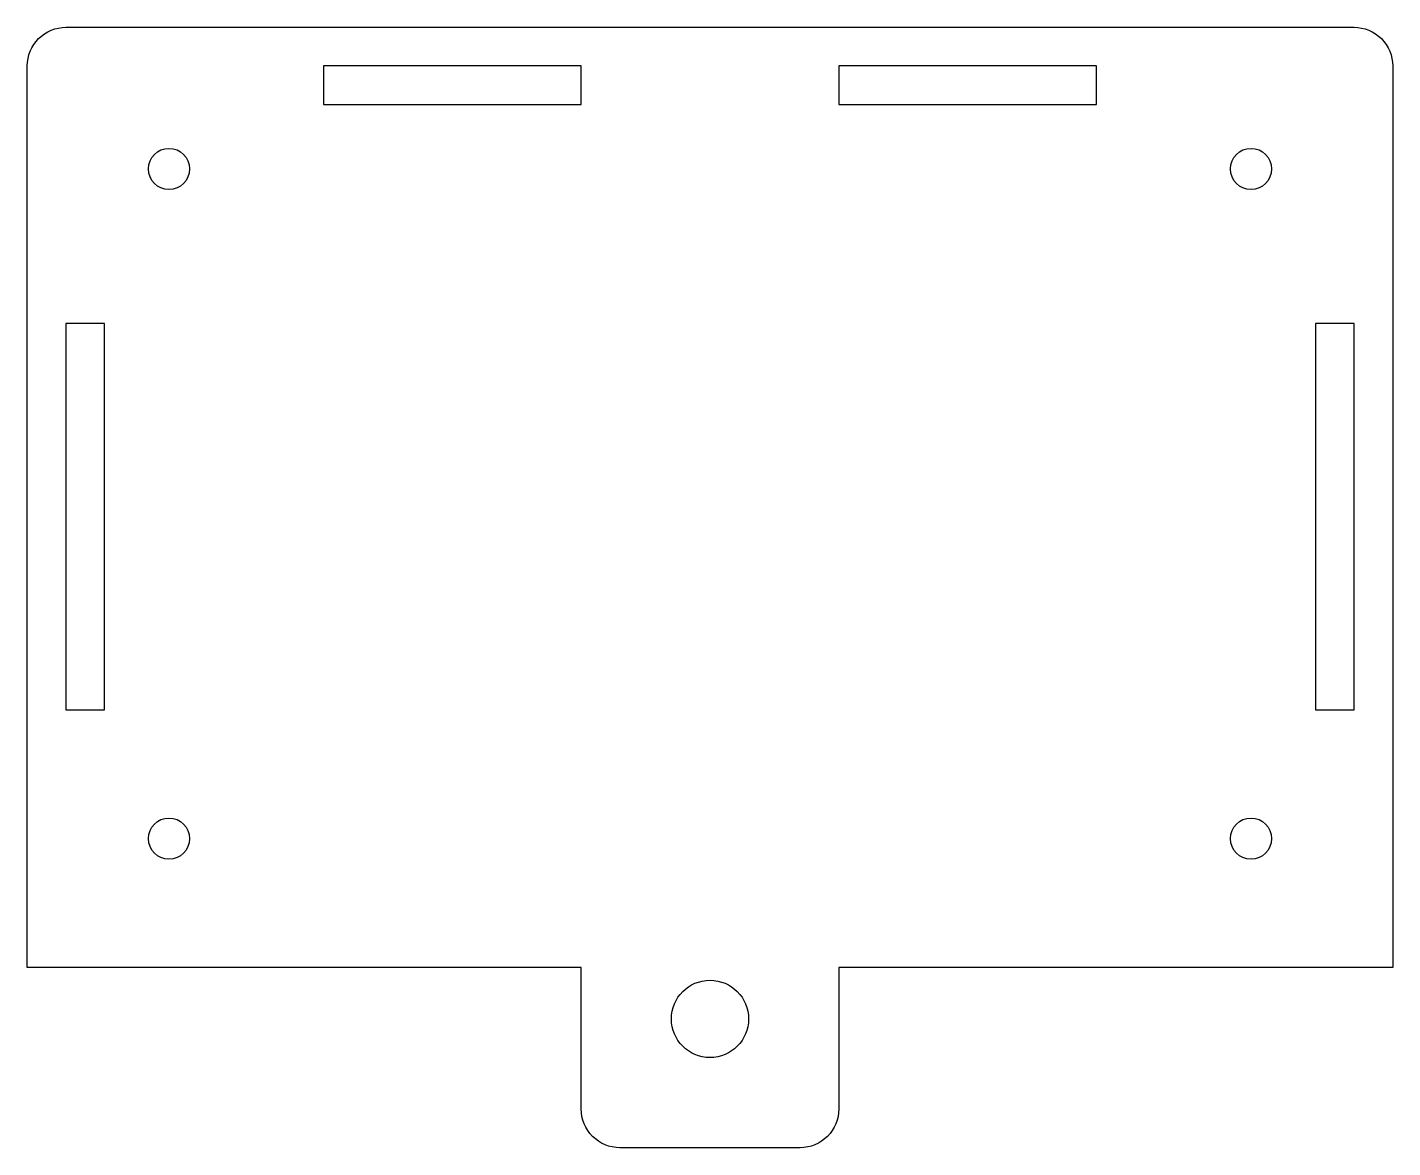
# Model space of a CAD drawing. Header units: millimetres. Extents: x -53 to 53, y -17 to 70.
import ezdxf

# ---------------------------------------------------------------- set-up
doc = ezdxf.new("R2010")
doc.units = ezdxf.units.MM
doc.layers.get('0').update_dxf_attribs({"linetype": 'CONTINUOUS'})

msp = doc.modelspace()

# ---------------------------------------------------------------- linework, layer by layer
msp.add_lwpolyline([(10, -14, -0.414214), (7, -17), (-7, -17, -0.414214), (-10, -14), (-10, -3), (-53, -3), (-53, 67, -0.414214), (-50, 70), (50, 70, -0.414214), (53, 67), (53, -3), (10, -3)], format="xyb", close=True)
for points in [[(-10, 64), (-10, 67), (-30, 67), (-30, 64)], [(10, 67), (10, 64), (30, 64), (30, 67)], [(-47, 47), (-50, 47), (-50, 17), (-47, 17)], [(50, 47), (47, 47), (47, 17), (50, 17)]]:
    msp.add_lwpolyline(points, close=True)
for centre, radius in [((-42, 59), 1.6), ((42, 59), 1.6), ((-42, 7), 1.6), ((42, 7), 1.6), ((0, -7), 3)]:
    msp.add_circle(centre, radius)

doc.saveas('drawing.dxf')
